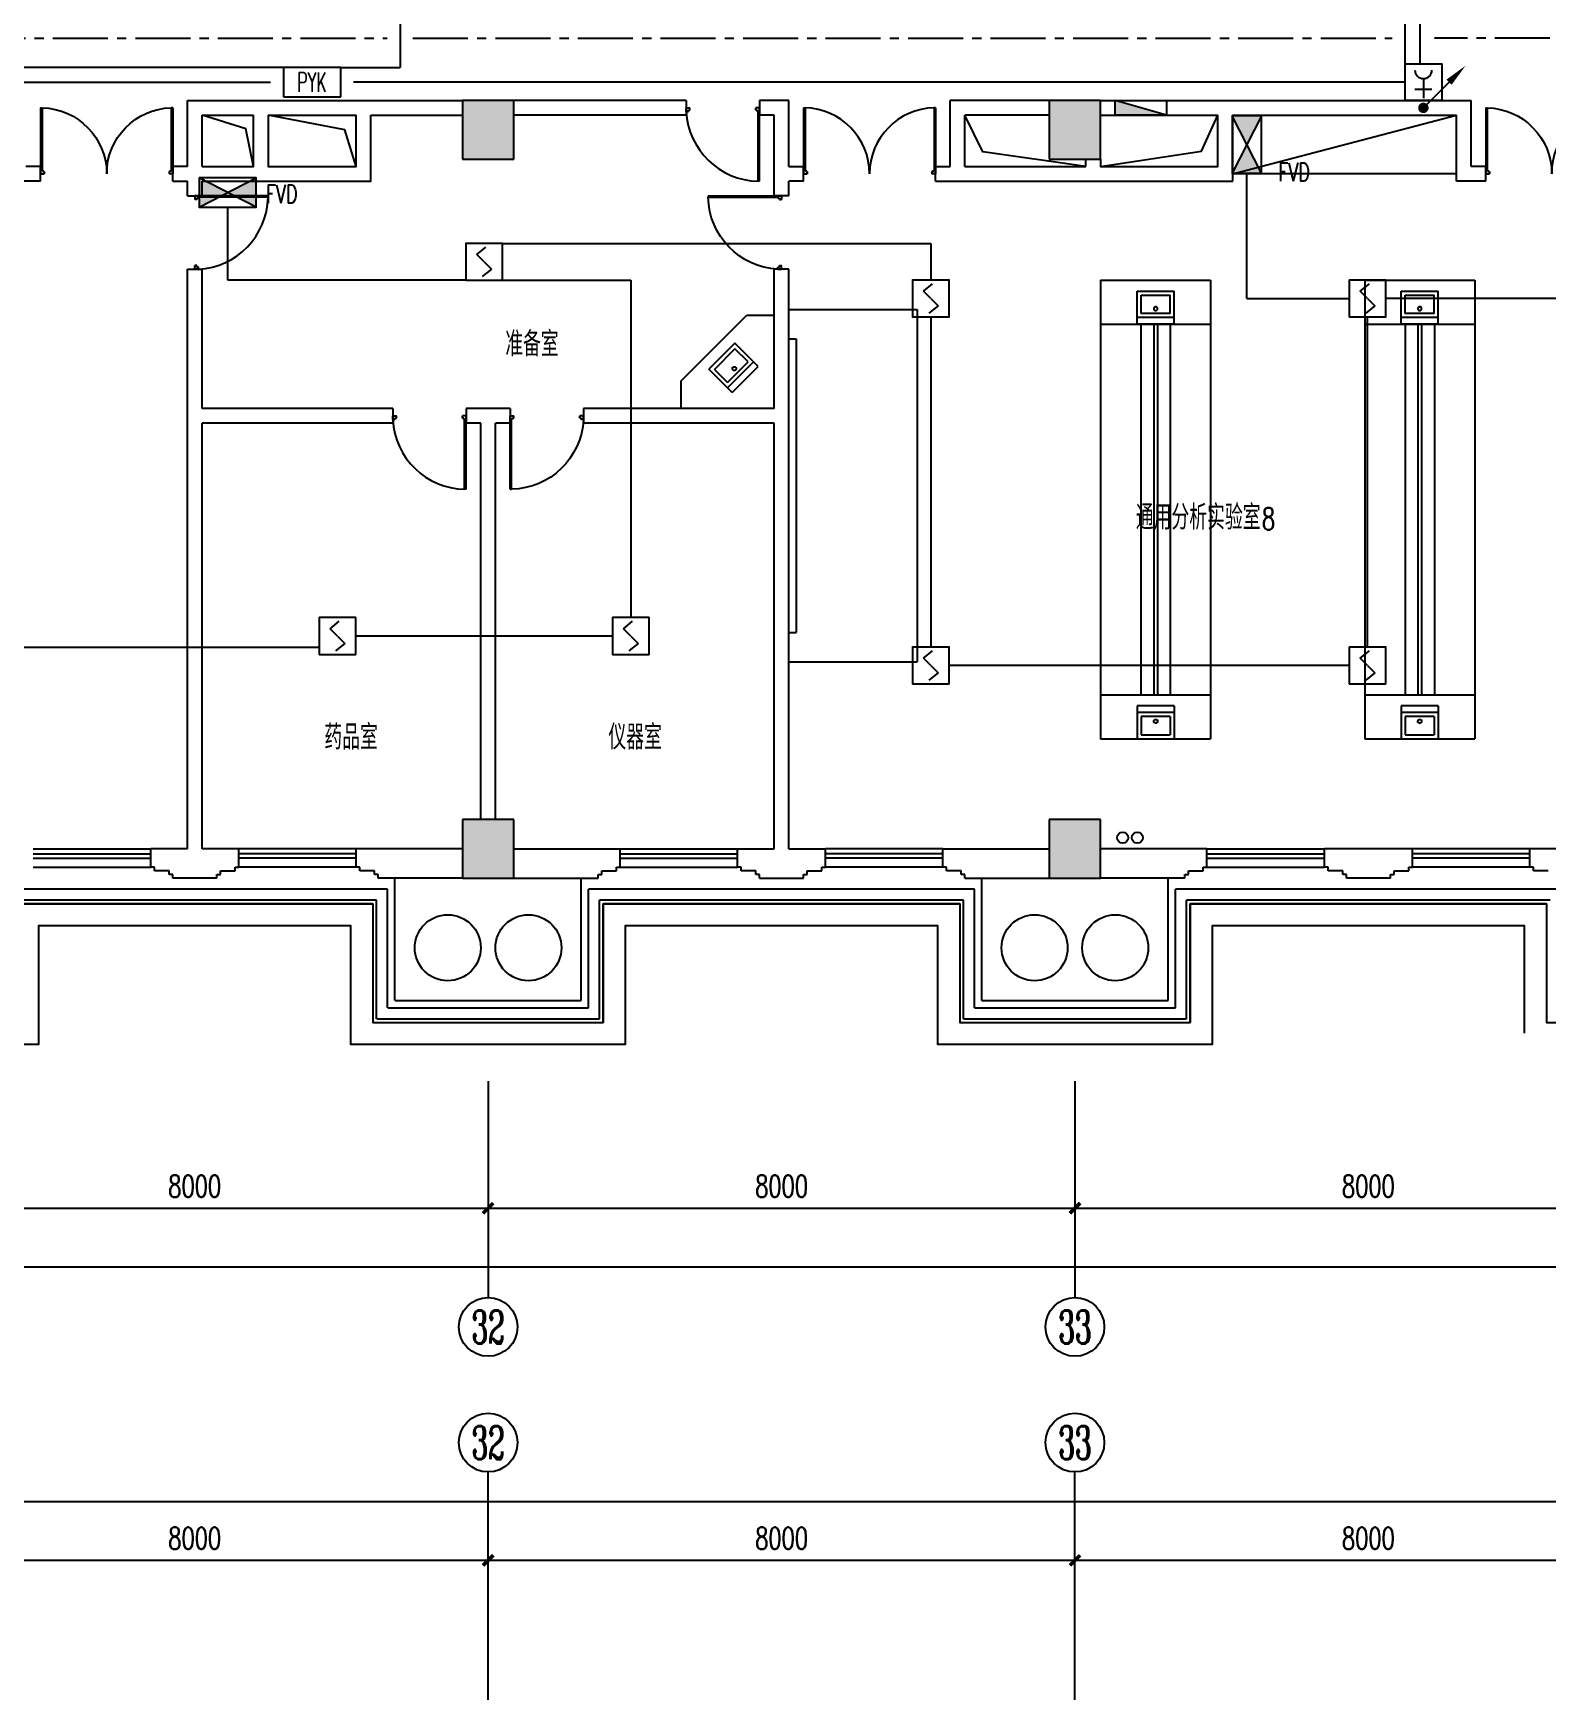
# Model space of a CAD drawing. Extents: x 190999 to 918899, y -200814 to 215286.
# Drawn here: x 605585 to 626215, y 110386 to 133102 of the extents above; entities that cross this region are included whole.
import ezdxf
from ezdxf.enums import TextEntityAlignment as Align

# ---------------------------------------------------------------- set-up
doc = ezdxf.new("R2010")
doc.units = 0
doc.header["$LTSCALE"] = 1000
doc.header["$MEASUREMENT"] = 0
doc.linetypes.add('CENTER2', pattern=[1.125, 0.75, -0.125, 0.125, -0.125])
doc.layers.get('Defpoints').update_dxf_attribs({"color": 1})
for name, color, linetype in [('00-EQUIP', 3, 'Continuous'), ('00-LWIRE', 4, 'Continuous'), ('00-WIRE-4', 6, 'Continuous'), ('A-墙线', 2, 'Continuous'), ('A-外包装修', 250, 'Continuous'), ('A-外窗', 145, 'Continuous'), ('A-家具', 250, 'Continuous'), ('A-门', 167, 'Continuous'), ('AXIS', 3, 'Continuous'), ('AXIS_TEXT', 7, 'Continuous'), ('COLUMN', 2, 'Continuous'), ('EQUIP_消火栓', 1, 'Continuous'), ('PUB_HATCH', 250, 'Continuous'), ('屋面排水', 4, 'Continuous'), ('房间名称', 7, 'Continuous'), ('暖通-风-说明', 3, 'Continuous'), ('洞口线', 165, 'Continuous'), ('雨水管', 151, 'Continuous')]:
    doc.layers.add(name, color=color, linetype=linetype)
doc.styles.add('_COMPLEX', font='COMPLEX.shx', dxfattribs={"width": 0.5})
doc.styles.add('_TCH_AXIS', font='COMPLEX', dxfattribs={"bigfont": 'GBCBIG'})
doc.styles.add('_TCH_DIM', font='SIMPLEX', dxfattribs={"bigfont": 'GBCBIG'})
doc.styles.add('COMPLEX', font='COMPLEX')
doc.styles.add('DIM_FONT', font='SIMPLEX', dxfattribs={"width": 0.7, "bigfont": 'GBCBIG'})
doc.styles.add('HZ-ZGBZ', font='romanc.shx', dxfattribs={"width": 0.65})
doc.styles.get("Standard").update_dxf_attribs({"font": 'simhei.ttf'})
doc.styles.add('XXK', font='romans.shx', dxfattribs={"width": 0.75, "bigfont": 'hzf.shx'})
doc.styles.add('zz-1', font='arial.ttf', dxfattribs={"width": 0.8})
doc.linetypes.add('4INE', pattern='A,1,-0.15,["4",XXK,S=0.3,R=0,X=-0.1,Y=-0.1],-0.25', length=1.4)
doc.linetypes.add('XLINE', pattern='A,1,-0.2,["X",XXK,S=0.2,R=0,X=-0.1,Y=-0.09],-0.15', length=1.35)
doc.dimstyles.new('DIMN', dxfattribs={"dimtxt": 300, "dimasz": 100, "dimexe": 250, "dimexo": 300, "dimgap": 150, "dimtad": 1, "dimdec": 0, "dimzin": 0, "dimdsep": 46, "dimtxsty": 'DIM_FONT', "dimblk": 'ARCHTICK', "dimcen": 0.09, "dimclrt": 7, "dimazin": 2, "dimtfac": 1, "dimtdec": 0, "dimtix": 1, "dimtmove": 2, "dimatfit": 3, "dimfxl": 0, "dimtolj": 1, "dimtzin": 0, "dimarcsym": 0})

# ---------------------------------------------------------------- blocks, each defined once
blk = doc.blocks.new('m1000')
at = {"layer": 'A-墙线'}
for p, q in [((0, 0), (0, 200)), ((1000, 0), (1000, 200))]:
    blk.add_line(p, q, dxfattribs=at)
at = {"layer": 'A-门'}
for p, q in [((0, 1100), (0, 100)), ((0, 1100), (20, 1100)), ((20, 1100), (20, 150)), ((0, 150), (30, 150)), ((0, 100), (50, 100)), ((30, 150), (30, 130)), ((30, 130), (50, 130)), ((50, 130), (50, 100)), ((950, 130), (950, 100)), ((970, 130), (950, 130)), ((1000, 100), (950, 100)), ((970, 150), (970, 130)), ((1000, 150), (970, 150)), ((1000, 150), (1000, 100))]:
    blk.add_line(p, q, dxfattribs=at)
blk.add_arc((0, 100), 1000, 2.866, 88.854, dxfattribs=at)
blk = doc.blocks.new('m1800')
at = {"layer": 'A-墙线'}
for p, q in [((-900, -100), (-900, 100)), ((900, -100), (900, 100))]:
    blk.add_line(p, q, dxfattribs=at)
at = {"layer": 'A-门'}
for p, q in [((-900, 900), (-900, 0)), ((-900, 900), (-880, 900)), ((-880, 900), (-880, 50)), ((880, 900), (880, 50)), ((900, 900), (880, 900)), ((900, 900), (900, 0)), ((-900, 50), (-870, 50)), ((-900, 0), (-850, 0)), ((-870, 50), (-870, 30)), ((-870, 30), (-850, 30)), ((-850, 30), (-850, 0)), ((850, 30), (850, 0)), ((870, 30), (850, 30)), ((900, 0), (850, 0)), ((870, 50), (870, 30)), ((900, 50), (870, 50))]:
    blk.add_line(p, q, dxfattribs=at)
for centre, start, end in [((-900, 0), 0, 88.7267), ((900, 0), 91.2733, 180)]:
    blk.add_arc(centre, 900, start, end, dxfattribs=at)
blk = doc.blocks.new('$TwtSys$00000434')
for p, q in [((-0.5, 0.5), (-0.5, -0.5)), ((-0.5, -0.5), (0.5, 0.5)), ((0.5, 0.5), (-0.5, 0.5)), ((0.5, -0.5), (0.5, 0.5)), ((-0.5, -0.5), (0.5, -0.5))]:
    blk.add_line(p, q)
blk.add_solid([(0.5, -0.5), (0.5, 0.5), (-0.5, -0.5)])
blk = doc.blocks.new('_ArchTick')
at = {"const_width": 0.5}
blk.add_lwpolyline([(-0.7, -0.7), (0.7, 0.7)], dxfattribs=at)
blk = doc.blocks.new('*D241')
at = {"layer": 'AXIS', "color": 0, "lineweight": -2}
for p, q in [((619785, 110686), (619785, 112536)), ((627785, 110686), (627785, 112536)), ((619785, 112286), (627785, 112286))]:
    blk.add_line(p, q, dxfattribs=at)
at = {"layer": 'Defpoints', "color": 0}
for p in [(627785, 112286), (619785, 110386), (627785, 110386)]:
    blk.add_point(p, dxfattribs=at)
at = {"layer": 'AXIS', "color": 0, "lineweight": -2, "xscale": 100, "yscale": 100, "zscale": 100, "rotation": 180}
blk.add_blockref('_ArchTick', (619785, 112286), dxfattribs=at)
at = {"layer": 'AXIS', "color": 0, "lineweight": -2, "xscale": 100, "yscale": 100, "zscale": 100}
blk.add_blockref('_ArchTick', (627785, 112286), dxfattribs=at)
at = {"layer": 'AXIS', "color": 7, "insert": (623785, 112586), "char_height": 300, "attachment_point": 5, "style": 'DIM_FONT'}
blk.add_mtext('\\A1;8000', dxfattribs=at)
blk = doc.blocks.new('*D242')
at = {"layer": 'AXIS', "color": 0, "lineweight": -2}
for p, q in [((611785, 110686), (611785, 112536)), ((619785, 110686), (619785, 112536)), ((611785, 112286), (619785, 112286))]:
    blk.add_line(p, q, dxfattribs=at)
at = {"layer": 'Defpoints', "color": 0}
for p in [(619785, 112286), (611785, 110386), (619785, 110386)]:
    blk.add_point(p, dxfattribs=at)
at = {"layer": 'AXIS', "color": 0, "lineweight": -2, "xscale": 100, "yscale": 100, "zscale": 100, "rotation": 180}
blk.add_blockref('_ArchTick', (611785, 112286), dxfattribs=at)
at = {"layer": 'AXIS', "color": 0, "lineweight": -2, "xscale": 100, "yscale": 100, "zscale": 100}
blk.add_blockref('_ArchTick', (619785, 112286), dxfattribs=at)
at = {"layer": 'AXIS', "color": 7, "insert": (615785, 112586), "char_height": 300, "attachment_point": 5, "style": 'DIM_FONT'}
blk.add_mtext('\\A1;8000', dxfattribs=at)
blk = doc.blocks.new('*D243')
at = {"layer": 'AXIS', "color": 0, "lineweight": -2}
for p, q in [((603785, 110686), (603785, 112536)), ((611785, 110686), (611785, 112536)), ((603785, 112286), (611785, 112286))]:
    blk.add_line(p, q, dxfattribs=at)
at = {"layer": 'Defpoints', "color": 0}
for p in [(611785, 112286), (603785, 110386), (611785, 110386)]:
    blk.add_point(p, dxfattribs=at)
at = {"layer": 'AXIS', "color": 0, "lineweight": -2, "xscale": 100, "yscale": 100, "zscale": 100, "rotation": 180}
blk.add_blockref('_ArchTick', (603785, 112286), dxfattribs=at)
at = {"layer": 'AXIS', "color": 0, "lineweight": -2, "xscale": 100, "yscale": 100, "zscale": 100}
blk.add_blockref('_ArchTick', (611785, 112286), dxfattribs=at)
at = {"layer": 'AXIS', "color": 7, "insert": (607785, 112586), "char_height": 300, "attachment_point": 5, "style": 'DIM_FONT'}
blk.add_mtext('\\A1;8000', dxfattribs=at)
blk = doc.blocks.new('*D250')
at = {"layer": 'AXIS', "color": 0, "lineweight": -2}
for p, q in [((565235, 110686), (565235, 113336)), ((642484, 110686), (642484, 113336)), ((565235, 113086), (642484, 113086))]:
    blk.add_line(p, q, dxfattribs=at)
at = {"layer": 'Defpoints', "color": 0}
for p in [(642484, 113086), (565235, 110386), (642484, 110386)]:
    blk.add_point(p, dxfattribs=at)
at = {"layer": 'AXIS', "color": 0, "lineweight": -2, "xscale": 100, "yscale": 100, "zscale": 100, "rotation": 180}
blk.add_blockref('_ArchTick', (565235, 113086), dxfattribs=at)
at = {"layer": 'AXIS', "color": 0, "lineweight": -2, "xscale": 100, "yscale": 100, "zscale": 100}
blk.add_blockref('_ArchTick', (642484, 113086), dxfattribs=at)
at = {"layer": 'AXIS', "color": 7, "insert": (603859, 113386), "char_height": 300, "attachment_point": 5, "style": 'DIM_FONT'}
blk.add_mtext('\\A1;77250', dxfattribs=at)
blk = doc.blocks.new('*D309')
at = {"layer": 'AXIS', "color": 0, "lineweight": -2}
for p, q in [((619785, 118486), (619785, 116836)), ((627785, 118486), (627785, 116836)), ((619785, 117086), (627785, 117086))]:
    blk.add_line(p, q, dxfattribs=at)
at = {"layer": 'Defpoints', "color": 0}
for p in [(619785, 118786), (627785, 118786), (627785, 117086)]:
    blk.add_point(p, dxfattribs=at)
at = {"layer": 'AXIS', "color": 0, "lineweight": -2, "xscale": 100, "yscale": 100, "zscale": 100, "rotation": 180}
blk.add_blockref('_ArchTick', (619785, 117086), dxfattribs=at)
at = {"layer": 'AXIS', "color": 0, "lineweight": -2, "xscale": 100, "yscale": 100, "zscale": 100}
blk.add_blockref('_ArchTick', (627785, 117086), dxfattribs=at)
at = {"layer": 'AXIS', "color": 7, "insert": (623785, 117386), "char_height": 300, "attachment_point": 5, "style": 'DIM_FONT'}
blk.add_mtext('\\A1;8000', dxfattribs=at)
blk = doc.blocks.new('*D310')
at = {"layer": 'AXIS', "color": 0, "lineweight": -2}
for p, q in [((611785, 118486), (611785, 116836)), ((619785, 118486), (619785, 116836)), ((611785, 117086), (619785, 117086))]:
    blk.add_line(p, q, dxfattribs=at)
at = {"layer": 'Defpoints', "color": 0}
for p in [(611785, 118786), (619785, 118786), (619785, 117086)]:
    blk.add_point(p, dxfattribs=at)
at = {"layer": 'AXIS', "color": 0, "lineweight": -2, "xscale": 100, "yscale": 100, "zscale": 100, "rotation": 180}
blk.add_blockref('_ArchTick', (611785, 117086), dxfattribs=at)
at = {"layer": 'AXIS', "color": 0, "lineweight": -2, "xscale": 100, "yscale": 100, "zscale": 100}
blk.add_blockref('_ArchTick', (619785, 117086), dxfattribs=at)
at = {"layer": 'AXIS', "color": 7, "insert": (615785, 117386), "char_height": 300, "attachment_point": 5, "style": 'DIM_FONT'}
blk.add_mtext('\\A1;8000', dxfattribs=at)
blk = doc.blocks.new('*D311')
at = {"layer": 'AXIS', "color": 0, "lineweight": -2}
for p, q in [((603785, 118486), (603785, 116836)), ((611785, 118486), (611785, 116836)), ((603785, 117086), (611785, 117086))]:
    blk.add_line(p, q, dxfattribs=at)
at = {"layer": 'Defpoints', "color": 0}
for p in [(603785, 118786), (611785, 118786), (611785, 117086)]:
    blk.add_point(p, dxfattribs=at)
at = {"layer": 'AXIS', "color": 0, "lineweight": -2, "xscale": 100, "yscale": 100, "zscale": 100, "rotation": 180}
blk.add_blockref('_ArchTick', (603785, 117086), dxfattribs=at)
at = {"layer": 'AXIS', "color": 0, "lineweight": -2, "xscale": 100, "yscale": 100, "zscale": 100}
blk.add_blockref('_ArchTick', (611785, 117086), dxfattribs=at)
at = {"layer": 'AXIS', "color": 7, "insert": (607785, 117386), "char_height": 300, "attachment_point": 5, "style": 'DIM_FONT'}
blk.add_mtext('\\A1;8000', dxfattribs=at)
blk = doc.blocks.new('*D318')
at = {"layer": 'AXIS', "color": 0, "lineweight": -2}
for p, q in [((564785, 118486), (564785, 116036)), ((638085, 118486), (638085, 116036)), ((564785, 116286), (638085, 116286))]:
    blk.add_line(p, q, dxfattribs=at)
at = {"layer": 'Defpoints', "color": 0}
for p in [(564785, 118786), (638085, 118786), (638085, 116286)]:
    blk.add_point(p, dxfattribs=at)
at = {"layer": 'AXIS', "color": 0, "lineweight": -2, "xscale": 100, "yscale": 100, "zscale": 100, "rotation": 180}
blk.add_blockref('_ArchTick', (564785, 116286), dxfattribs=at)
at = {"layer": 'AXIS', "color": 0, "lineweight": -2, "xscale": 100, "yscale": 100, "zscale": 100}
blk.add_blockref('_ArchTick', (638085, 116286), dxfattribs=at)
at = {"layer": 'AXIS', "color": 7, "insert": (601435, 116586), "char_height": 300, "attachment_point": 5, "style": 'DIM_FONT'}
blk.add_mtext('\\A1;73300', dxfattribs=at)
blk = doc.blocks.new('_AXISO')
blk.add_circle((0, 0), 0.5)
at = {"layer": 'AXIS_TEXT', "style": 'COMPLEX', "width": 1.041667}
blk.add_attdef('A', text='', height=0.56, dxfattribs=at).set_placement((-0.25, -0.28), (0.25, -0.28), align=Align.FIT)
blk = doc.blocks.new('$plan$00001609')
at = {"linetype": 'Continuous'}
for p, q in [((0, -251), (0, 251)), ((0, 251), (450, 251)), ((93, -251), (93, 251)), ((450, 251), (450, -251)), ((146, -199), (146, 199)), ((146, 199), (397, 199)), ((397, 199), (397, -199)), ((146, -199), (397, -199)), ((0, -251), (450, -251))]:
    blk.add_line(p, q, dxfattribs=at)
blk.add_line((238, 2), (238, 0))
blk.add_arc((212, 0), 26, 4.716, 0, dxfattribs=at)
at = {"style": 'zz-1'}
for tag in ['YSIZE', 'XSIZE']:
    blk.add_attdef(tag, (0, 0), '', height=0.5, dxfattribs=at)
blk = doc.blocks.new('_LINKPT1')
at = {"color": 0}
blk.add_line((0, 0), (0, 0), dxfattribs=at)
blk = doc.blocks.new('J62IR8YJ')
for p, q in [((-0.5, 1), (0.5, 1)), ((-0.5, 0), (-0.5, 1)), ((0.5, 1), (0.5, 0)), ((0, 0.598), (0, 0.06)), ((0.5, 0), (-0.5, 0)), ((-0.231, 0.312), (0.231, 0.312))]:
    blk.add_line(p, q)
at = {"const_width": 0.04, "flags": 128}
blk.add_lwpolyline([(-0.5, 0), (-0.5, 1), (0.5, 1), (0.5, 0)], close=True, dxfattribs=at)
blk.add_arc((0, 0.829), 0.231, 180, 0)
at = {"xscale": 0.002, "yscale": 0.00200000000000955, "zscale": 0.002}
for p in [(0, 1), (-0.5, 0.5), (0.5, 0.5), (0, 0)]:
    blk.add_blockref('_LINKPT1', p, dxfattribs=at)
at = {"flags": 9}
blk.add_attdef('A', (0, 0), '', height=0.00002, dxfattribs=at)
blk = doc.blocks.new('3S1KCGW2')
for p, q in [((0.5, 0.5), (-0.5, 0.5)), ((-0.5, 0.5), (-0.5, -0.5)), ((0.5, -0.5), (0.5, 0.5)), ((-0.2, 0.2), (0.05, 0.4)), ((0, 0), (-0.2, 0.2)), ((0, 0), (0.2, -0.2)), ((0.2, -0.2), (-0.05, -0.4)), ((-0.5, -0.5), (0.5, -0.5))]:
    blk.add_line(p, q)
at = {"const_width": 0.04, "flags": 128}
blk.add_lwpolyline([(-0.5, -0.5), (-0.5, 0.5), (0.5, 0.5), (0.5, -0.5)], close=True, dxfattribs=at)
at = {"xscale": 0.002, "yscale": 0.002, "zscale": 0.002}
for p in [(0, 0.5), (-0.5, 0), (0.5, 0), (0, -0.5)]:
    blk.add_blockref('_LINKPT1', p, dxfattribs=at)
at = {"flags": 9}
blk.add_attdef('A', (0, 0), '', height=0.00002, dxfattribs=at)
blk = doc.blocks.new('6H2KALM6')
for p, q in [((-0.78, 0.4), (0.78, -0.4)), ((0.78, 0.4), (-0.78, -0.4)), ((0.78, 0.4), (-0.78, 0.4)), ((-0.78, 0.4), (-0.78, -0.4)), ((0.78, -0.4), (0.78, 0.4)), ((-0.78, -0.4), (0.78, -0.4))]:
    blk.add_line(p, q)
at = {"const_width": 0.04}
blk.add_lwpolyline([(-0.78, 0.4), (-0.78, -0.4), (0.78, -0.4), (0.78, 0.4)], close=True, dxfattribs=at)
for points in [[(-0.78, 0.4), (0, 0), (-0.78, -0.4)], [(0.78, 0.4), (0, 0), (0.78, -0.4)]]:
    blk.add_solid(points)
at = {"xscale": 0.002, "yscale": 0.002, "zscale": 0.002}
for p in [(-0.78, 0), (0, 0.4), (0.78, 0), (0, -0.4)]:
    blk.add_blockref('_LINKPT1', p, dxfattribs=at)
at = {"flags": 9}
blk.add_attdef('A', (0, 0), '', height=0.00002, dxfattribs=at)
blk = doc.blocks.new('6A2DRK5Q')
for p, q in [((0.78, 0.4), (-0.78, 0.4)), ((-0.78, 0.4), (-0.78, -0.4)), ((0.78, -0.4), (0.78, 0.4)), ((-0.78, -0.4), (0.78, -0.4))]:
    blk.add_line(p, q)
at = {"xscale": 0.002, "yscale": 0.002, "zscale": 0.002}
for p in [(-0.78, 0), (0, 0.4), (0.78, 0), (0, -0.4)]:
    blk.add_blockref('_LINKPT1', p, dxfattribs=at)
at = {"style": '_COMPLEX', "width": 0.6, "flags": 8}
blk.add_attdef('$TEXT$', text='', height=0.52, dxfattribs=at).set_placement((0, 0), align=Align.MIDDLE_CENTER)
at = {"flags": 9}
blk.add_attdef('A', (0, 0), '', height=0.00002, dxfattribs=at)
blk = doc.blocks.new('_WRLD1L')
for p, q in [((0.7, 0.7), (0, 0)), ((0.104, 0.104), (0.104, 0.104)), ((-0.104, -0.104), (-0.104, -0.104))]:
    blk.add_line(p, q)
at = {"const_width": 0.142}
blk.add_lwpolyline([(-0.071, 0, 1), (0.071, 0, 1)], format="xyb", close=True, dxfattribs=at)
blk.add_solid([(0.63, 0.77), (0.77, 0.63), (1.15, 1.15)])
at = {"width": 0.8, "flags": 9}
blk.add_attdef('A', (0, 0), '', height=0.00002, dxfattribs=at)

msp = doc.modelspace()

# ---------------------------------------------------------------- hatches: boundary and pattern name
at = {"layer": 'PUB_HATCH'}
for points in [[(611434.6, 131386.5), (612134.6, 131386.5), (612134.6, 132186.5), (611434.6, 132186.5)], [(619434.6, 131386.5), (620134.6, 131386.5), (620134.6, 132186.5), (619434.6, 132186.5)], [(611434.6, 121586.5), (612134.6, 121586.5), (612134.6, 122386.5), (611434.6, 122386.5)], [(619434.6, 121586.5), (620134.6, 121586.5), (620134.6, 122386.5), (619434.6, 122386.5)]]:
    msp.add_hatch(color=256, dxfattribs=at).paths.add_polyline_path(points)

# ---------------------------------------------------------------- linework, layer by layer
at = {"layer": '00-WIRE-4', "linetype": 'XLINE'}
for p, q in [((624484.6, 135086.5), (624484.6, 132686.5)), ((599100.7, 132436.5), (608819.6, 132436.5)), ((624284.6, 132436.5), (609949.6, 132436.5))]:
    msp.add_line(p, q, dxfattribs=at)
at = {"layer": '00-WIRE-4'}
for p, q in [((610584.6, 133636.5), (610584.6, 132636.5)), ((624284.6, 132686.5), (624284.6, 133636.5)), ((609774.6, 132636.5), (610584.6, 132636.5)), ((622128.1, 129486.5), (622128.1, 131196.5)), ((608234.6, 129736.5), (608234.6, 130730.6)), ((611979.3, 130236.5), (617819.4, 130236.5)), ((617819.4, 130236.5), (617819.4, 129736.5)), ((611479.3, 129736.5), (608234.6, 129736.5)), ((611979.3, 129736.5), (613729.3, 129736.5)), ((613729.3, 129736.5), (613729.3, 125136.5)), ((622128.1, 129486.5), (623524.4, 129486.5)), ((627634.6, 129486.5), (624024.4, 129486.5)), ((617819.4, 129236.5), (617819.4, 124736.5)), ((623774.4, 124736.5), (623774.4, 129236.5)), ((604929.3, 124736.5), (609479.3, 124736.5)), ((613479.3, 124886.5), (609979.3, 124886.5)), ((623524.4, 124486.5), (618069.4, 124486.5))]:
    msp.add_line(p, q, dxfattribs=at)
at = {"layer": '00-WIRE-4', "linetype": 'CENTER2'}
for p, q in [((599100.7, 133036.5), (610409.6, 133036.5)), ((610759.6, 133036.5), (624109.6, 133036.5)), ((627384.6, 133036.5), (624684.6, 133036.5))]:
    msp.add_line(p, q, dxfattribs=at)
at = {"layer": '00-WIRE-4', "linetype": '4INE'}
msp.add_line((608994.6, 132636.5), (599100.7, 132636.5), dxfattribs=at)
at = {"layer": 'A-墙线'}
for p, q in [((607684.6, 131286.5), (607684.6, 132186.5)), ((607684.6, 132186.5), (611434.6, 132186.5)), ((607884.6, 131286.5), (607884.6, 131986.5)), ((607884.6, 131986.5), (608584.6, 131986.5)), ((608784.6, 131986.5), (609984.6, 131986.5)), ((610184.6, 131986.5), (611434.6, 131986.5)), ((614484.6, 132186.5), (612134.6, 132186.5)), ((614484.6, 131986.5), (612134.6, 131986.5)), ((615884.6, 132186.5), (615484.6, 132186.5)), ((615684.6, 131986.5), (615484.6, 131986.5)), ((615684.6, 130886.5), (615684.6, 131986.5)), ((615884.6, 131286.5), (615884.6, 132186.5)), ((618084.6, 131286.5), (618084.6, 132186.5)), ((619434.6, 132186.5), (618084.6, 132186.5)), ((618284.6, 131286.5), (618284.6, 131986.5)), ((619434.6, 131986.5), (618284.6, 131986.5)), ((620134.6, 132186.5), (625184.6, 132186.5)), ((620134.6, 131986.5), (621734.6, 131986.5)), ((621934.6, 131986.5), (624984.6, 131986.5)), ((624984.6, 131086.5), (624984.6, 131986.5)), ((625184.6, 131286.5), (625184.6, 132186.5)), ((619934.6, 131286.5), (619934.6, 131386.5)), ((605684.6, 131086.5), (603434.6, 131086.5)), ((605684.6, 131286.5), (605484.6, 131286.5)), ((607684.6, 131286.5), (607484.6, 131286.5)), ((607484.6, 131086.5), (607684.6, 131086.5)), ((607684.6, 130886.5), (607684.6, 131086.5)), ((607884.6, 130886.5), (607884.6, 131086.5)), ((615884.6, 131286.5), (616084.6, 131286.5)), ((615884.6, 130886.5), (615884.6, 131086.5)), ((616084.6, 131086.5), (615884.6, 131086.5)), ((617884.6, 131286.5), (618084.6, 131286.5)), ((617884.6, 131086.5), (621934.6, 131086.5)), ((618284.6, 131286.5), (619934.6, 131286.5)), ((625384.6, 131086.5), (624984.6, 131086.5)), ((625384.6, 131286.5), (625184.6, 131286.5)), ((607684.6, 121986.5), (607684.6, 129886.5)), ((607884.6, 127986.5), (607884.6, 129886.5)), ((615684.6, 127986.5), (615684.6, 129886.5)), ((615884.6, 121986.5), (615884.6, 129886.5)), ((610484.6, 127986.5), (607884.6, 127986.5)), ((612084.6, 127986.5), (611484.6, 127986.5)), ((615684.6, 127986.5), (613084.6, 127986.5)), ((607884.6, 121986.5), (607884.6, 127786.5)), ((610484.6, 127786.5), (607884.6, 127786.5)), ((611684.6, 127786.5), (611484.6, 127786.5)), ((611684.6, 122386.5), (611684.6, 127786.5)), ((612084.6, 127786.5), (611884.6, 127786.5)), ((611884.6, 122386.5), (611884.6, 127786.5)), ((615684.6, 127786.5), (613084.6, 127786.5)), ((615684.6, 121986.5), (615684.6, 127786.5)), ((607684.6, 121986.5), (607184.6, 121986.5)), ((607184.6, 121736.5), (607184.6, 121986.5)), ((608384.6, 121986.5), (607884.6, 121986.5)), ((608384.6, 121736.5), (608384.6, 121986.5)), ((611434.6, 121986.5), (609984.6, 121986.5)), ((609984.6, 121736.5), (609984.6, 121986.5)), ((612134.6, 121986.5), (613584.6, 121986.5)), ((613584.6, 121736.5), (613584.6, 121986.5)), ((615184.6, 121986.5), (615684.6, 121986.5)), ((615184.6, 121736.5), (615184.6, 121986.5)), ((615884.6, 121986.5), (616384.6, 121986.5)), ((616384.6, 121736.5), (616384.6, 121986.5)), ((617984.6, 121986.5), (619434.6, 121986.5)), ((617984.6, 121736.5), (617984.6, 121986.5)), ((621584.6, 121986.5), (620134.6, 121986.5)), ((621584.6, 121736.5), (621584.6, 121986.5)), ((624384.6, 121986.5), (623184.6, 121986.5)), ((623184.6, 121736.5), (623184.6, 121986.5)), ((624384.6, 121736.5), (624384.6, 121986.5)), ((627384.6, 121986.5), (625984.6, 121986.5)), ((625984.6, 121736.5), (625984.6, 121986.5)), ((607234.6, 121736.5), (607184.6, 121736.5)), ((607234.6, 121686.5), (607234.6, 121736.5)), ((607434.6, 121686.5), (607234.6, 121686.5)), ((607434.6, 121636.5), (607434.6, 121686.5)), ((607484.6, 121636.5), (607434.6, 121636.5)), ((607484.6, 121586.5), (607484.6, 121636.5)), ((608084.6, 121586.5), (607484.6, 121586.5)), ((608084.6, 121586.5), (608084.6, 121636.5)), ((608084.6, 121636.5), (608134.6, 121636.5)), ((608134.6, 121636.5), (608134.6, 121686.5)), ((608134.6, 121686.5), (608334.6, 121686.5)), ((608334.6, 121736.5), (608384.6, 121736.5)), ((608334.6, 121686.5), (608334.6, 121736.5)), ((610034.6, 121736.5), (609984.6, 121736.5)), ((610034.6, 121686.5), (610034.6, 121736.5)), ((610234.6, 121686.5), (610034.6, 121686.5)), ((610234.6, 121636.5), (610234.6, 121686.5)), ((610284.6, 121636.5), (610234.6, 121636.5)), ((610284.6, 121586.5), (610284.6, 121636.5)), ((611434.6, 121586.5), (610284.6, 121586.5)), ((612134.6, 121586.5), (613284.6, 121586.5)), ((613284.6, 121586.5), (613284.6, 121636.5)), ((613284.6, 121636.5), (613334.6, 121636.5)), ((613334.6, 121636.5), (613334.6, 121686.5)), ((613334.6, 121686.5), (613534.6, 121686.5)), ((613534.6, 121736.5), (613584.6, 121736.5)), ((613534.6, 121686.5), (613534.6, 121736.5)), ((615234.6, 121736.5), (615184.6, 121736.5)), ((615234.6, 121686.5), (615234.6, 121736.5)), ((615434.6, 121686.5), (615234.6, 121686.5)), ((615434.6, 121636.5), (615434.6, 121686.5)), ((615484.6, 121636.5), (615434.6, 121636.5)), ((615484.6, 121586.5), (615484.6, 121636.5)), ((615484.6, 121586.5), (616084.6, 121586.5)), ((616084.6, 121586.5), (616084.6, 121636.5)), ((616084.6, 121636.5), (616134.6, 121636.5)), ((616134.6, 121636.5), (616134.6, 121686.5)), ((616134.6, 121686.5), (616334.6, 121686.5)), ((616334.6, 121736.5), (616384.6, 121736.5)), ((616334.6, 121686.5), (616334.6, 121736.5)), ((618034.6, 121736.5), (617984.6, 121736.5)), ((618034.6, 121686.5), (618034.6, 121736.5)), ((618234.6, 121686.5), (618034.6, 121686.5)), ((618234.6, 121636.5), (618234.6, 121686.5)), ((618284.6, 121636.5), (618234.6, 121636.5)), ((618284.6, 121586.5), (618284.6, 121636.5)), ((618284.6, 121586.5), (619434.6, 121586.5)), ((621284.6, 121586.5), (620134.6, 121586.5)), ((621284.6, 121586.5), (621284.6, 121636.5)), ((621284.6, 121636.5), (621334.6, 121636.5)), ((621334.6, 121636.5), (621334.6, 121686.5)), ((621334.6, 121686.5), (621534.6, 121686.5)), ((621534.6, 121736.5), (621584.6, 121736.5)), ((621534.6, 121686.5), (621534.6, 121736.5)), ((623234.6, 121736.5), (623184.6, 121736.5)), ((623234.6, 121686.5), (623234.6, 121736.5)), ((623434.6, 121686.5), (623234.6, 121686.5)), ((623434.6, 121636.5), (623434.6, 121686.5)), ((623484.6, 121636.5), (623434.6, 121636.5)), ((623484.6, 121586.5), (623484.6, 121636.5)), ((624084.6, 121586.5), (623484.6, 121586.5)), ((624084.6, 121586.5), (624084.6, 121636.5)), ((624084.6, 121636.5), (624134.6, 121636.5)), ((624134.6, 121636.5), (624134.6, 121686.5)), ((624134.6, 121686.5), (624334.6, 121686.5)), ((624334.6, 121736.5), (624384.6, 121736.5)), ((624334.6, 121686.5), (624334.6, 121736.5)), ((626034.6, 121736.5), (625984.6, 121736.5)), ((626034.6, 121686.5), (626034.6, 121736.5)), ((626234.6, 121686.5), (626034.6, 121686.5))]:
    msp.add_line(p, q, dxfattribs=at)
for points in [[(607884.6, 131286.5), (608584.6, 131286.5), (608584.6, 131986.5)], [(607884.6, 131086.5), (610184.6, 131086.5), (610184.6, 131986.5)], [(608784.6, 131986.5), (608784.6, 131286.5), (609984.6, 131286.5), (609984.6, 131986.5)], [(620134.6, 131386.5), (620134.6, 131286.5), (621734.6, 131286.5), (621734.6, 131986.5)], [(621934.6, 131086.5), (621934.6, 131986.5)]]:
    msp.add_lwpolyline(points, dxfattribs=at)
at = {"layer": 'A-外包装修'}
for p, q in [((610514.6, 119916.5), (610514.6, 121586.5)), ((613054.6, 119916.5), (613054.6, 121586.5)), ((618514.6, 119916.5), (618514.6, 121586.5)), ((621054.6, 119916.5), (621054.6, 121586.5)), ((610414.6, 121436.5), (605154.6, 121436.5)), ((610414.6, 119816.5), (610414.6, 121436.5)), ((613154.6, 119816.5), (613154.6, 121436.5)), ((618414.6, 121436.5), (613154.6, 121436.5)), ((618414.6, 119816.5), (618414.6, 121436.5)), ((621154.6, 119816.5), (621154.6, 121436.5)), ((626414.6, 121436.5), (621154.6, 121436.5)), ((610264.6, 121286.5), (605304.6, 121286.5)), ((610214.6, 121236.5), (605354.6, 121236.5)), ((610214.6, 121236.5), (610214.6, 119616.5)), ((610264.6, 119666.5), (610264.6, 121286.5)), ((613304.6, 119666.5), (613304.6, 121286.5)), ((618264.6, 121286.5), (613304.6, 121286.5)), ((613354.6, 121236.5), (613354.6, 119616.5)), ((618214.6, 121236.5), (613354.6, 121236.5)), ((618214.6, 121236.5), (618214.6, 119616.5)), ((618264.6, 119666.5), (618264.6, 121286.5)), ((621304.6, 119666.5), (621304.6, 121286.5)), ((626264.6, 121286.5), (621304.6, 121286.5)), ((621354.6, 121236.5), (621354.6, 119616.5)), ((626214.6, 121236.5), (621354.6, 121236.5)), ((626214.6, 121236.5), (626214.6, 119616.5)), ((610416, 119816.5), (613153.2, 119816.5)), ((610516, 119916.5), (613053.2, 119916.5)), ((618416, 119816.5), (621153.2, 119816.5)), ((618516, 119916.5), (621053.2, 119916.5)), ((610216, 119616.5), (613353.2, 119616.5)), ((610266, 119666.5), (613303.2, 119666.5)), ((618216, 119616.5), (621353.2, 119616.5)), ((618266, 119666.5), (621303.2, 119666.5))]:
    msp.add_line(p, q, dxfattribs=at)
for centre in [(611234.6, 120636.5), (612334.6, 120636.5), (619234.6, 120636.5), (620334.6, 120636.5)]:
    msp.add_circle(centre, 450, dxfattribs=at)
at = {"layer": 'A-外窗'}
for p, q in [((605584.6, 121986.5), (607184.6, 121986.5)), ((609984.6, 121986.5), (608384.6, 121986.5)), ((613584.6, 121986.5), (615184.6, 121986.5)), ((617984.6, 121986.5), (616384.6, 121986.5)), ((621584.6, 121986.5), (623184.6, 121986.5)), ((625984.6, 121986.5), (624384.6, 121986.5)), ((605584.6, 121916.5), (607184.6, 121916.5)), ((605584.6, 121856.5), (607184.6, 121856.5)), ((609984.6, 121916.5), (608384.6, 121916.5)), ((609984.6, 121856.5), (608384.6, 121856.5)), ((613584.6, 121916.5), (615184.6, 121916.5)), ((613584.6, 121856.5), (615184.6, 121856.5)), ((617984.6, 121916.5), (616384.6, 121916.5)), ((617984.6, 121856.5), (616384.6, 121856.5)), ((621584.6, 121916.5), (623184.6, 121916.5)), ((621584.6, 121856.5), (623184.6, 121856.5)), ((625984.6, 121916.5), (624384.6, 121916.5)), ((625984.6, 121856.5), (624384.6, 121856.5)), ((605584.6, 121736.5), (607184.6, 121736.5)), ((609984.6, 121736.5), (608384.6, 121736.5)), ((613584.6, 121736.5), (615184.6, 121736.5)), ((617984.6, 121736.5), (616384.6, 121736.5)), ((621584.6, 121736.5), (623184.6, 121736.5)), ((625984.6, 121736.5), (624384.6, 121736.5))]:
    msp.add_line(p, q, dxfattribs=at)
at = {"layer": 'A-家具'}
for p, q in [((621934.6, 131186.5), (624984.6, 131986.5)), ((624984.6, 131186.5), (621934.6, 131186.5)), ((620134.6, 129736.5), (620134.6, 123486.5)), ((620134.6, 129736.5), (621634.6, 129736.5)), ((621634.6, 129736.5), (621634.6, 123486.5)), ((623734.6, 129736.5), (623734.6, 123486.5)), ((623734.6, 129736.5), (625234.6, 129736.5)), ((625234.6, 129736.5), (625234.6, 123486.5)), ((614409.6, 128361.5), (615309.6, 129261.5)), ((615309.6, 129261.5), (615684.6, 129261.5)), ((615884.6, 129336.5), (617634.6, 129336.5)), ((617634.6, 129336.5), (617634.6, 124536.5)), ((620134.6, 129136.5), (621634.6, 129136.5)), ((620684.6, 129136.5), (620684.6, 124086.5)), ((620859.6, 129136.5), (620859.6, 124086.5)), ((620909.6, 129136.5), (620909.6, 124086.5)), ((621084.6, 129136.5), (621084.6, 124086.5)), ((623734.6, 129136.5), (625234.6, 129136.5)), ((624284.6, 129136.5), (624284.6, 124086.5)), ((624459.6, 129136.5), (624459.6, 124086.5)), ((624509.6, 129136.5), (624509.6, 124086.5)), ((624684.6, 129136.5), (624684.6, 124086.5)), ((615884.6, 128936.5), (615984.6, 128936.5)), ((615984.6, 128936.5), (615984.6, 124936.5)), ((614409.6, 128361.5), (614409.6, 127986.5)), ((615884.6, 124936.5), (615984.6, 124936.5)), ((615884.6, 124536.5), (617634.6, 124536.5)), ((620134.6, 124086.5), (621634.6, 124086.5)), ((623734.6, 124086.5), (625234.6, 124086.5)), ((620134.6, 123486.5), (621634.6, 123486.5)), ((623734.6, 123486.5), (625234.6, 123486.5))]:
    msp.add_line(p, q, dxfattribs=at)
at = {"layer": 'AXIS'}
for p, q in [((611784.6, 118816.5), (611784.6, 115867.4)), ((619784.6, 118816.5), (619784.6, 115867.4)), ((611784.6, 110386.5), (611784.6, 113490.2)), ((619784.6, 110386.5), (619784.6, 113490.2))]:
    msp.add_line(p, q, dxfattribs=at)
at = {"layer": 'COLUMN'}
for p, q in [((612134.6, 132186.5), (611434.6, 132186.5)), ((611434.6, 132186.5), (611434.6, 131386.5)), ((612134.6, 131386.5), (612134.6, 132186.5)), ((620134.6, 132186.5), (619434.6, 132186.5)), ((619434.6, 132186.5), (619434.6, 131386.5)), ((620134.6, 131386.5), (620134.6, 132186.5)), ((611434.6, 131386.5), (612134.6, 131386.5)), ((619434.6, 131386.5), (620134.6, 131386.5)), ((612134.6, 122386.5), (611434.6, 122386.5)), ((611434.6, 122386.5), (611434.6, 121586.5)), ((612134.6, 121586.5), (612134.6, 122386.5)), ((620134.6, 122386.5), (619434.6, 122386.5)), ((619434.6, 122386.5), (619434.6, 121586.5)), ((620134.6, 121586.5), (620134.6, 122386.5)), ((611434.6, 121586.5), (612134.6, 121586.5)), ((619434.6, 121586.5), (620134.6, 121586.5))]:
    msp.add_line(p, q, dxfattribs=at)
at = {"layer": '屋面排水'}
for points in [[(605354.6, 121236.5), (610214.6, 121236.5), (610214.6, 119616.5), (613354.6, 119616.5), (613353.2, 121236.5), (618214.6, 121236.5), (618214.6, 119616.5), (621354.6, 119616.5), (621354.6, 121236.5), (626214.6, 121236.5), (626214.6, 119616.5), (626584.6, 119616.5)], [(625914.8, 119470.3), (625914.8, 120936.5), (621654.8, 120936.5), (621654.8, 119316.5), (617914.8, 119316.5), (617914.8, 120936.5), (613653.4, 120936.5), (613654.8, 119316.5), (609914.8, 119316.5), (609914.8, 120936.5), (605654.8, 120936.5), (605654.8, 119316.5), (601914.8, 119316.5)]]:
    msp.add_lwpolyline(points, dxfattribs=at)
at = {"layer": '洞口线', "ltscale": 2}
for points in [[(608584.6, 131286.5), (608481.8, 131799.3), (607884.6, 131986.5)], [(609984.6, 131286.5), (609830.5, 131784.8), (608784.6, 131986.2)], [(619934.6, 131286.5), (618526.6, 131485), (618284.6, 131986.5)], [(620134.6, 131286.5), (621509.6, 131493.9), (621734.6, 131986.5)]]:
    msp.add_lwpolyline(points, dxfattribs=at)
at = {"layer": '雨水管'}
for centre in [(620434.6, 122136.5), (620634.6, 122136.5)]:
    msp.add_circle(centre, 75, dxfattribs=at)

# ---------------------------------------------------------------- block references
at = {"layer": '00-EQUIP', "xscale": 500, "yscale": 500, "zscale": 500}
for name, p in [('J62IR8YJ', (624534.6, 132186.5)), ('3S1KCGW2', (611729.3, 129986.5)), ('3S1KCGW2', (617819.4, 129486.5)), ('3S1KCGW2', (623774.4, 129486.5)), ('3S1KCGW2', (609729.3, 124886.5)), ('3S1KCGW2', (613729.3, 124886.5)), ('3S1KCGW2', (617819.4, 124486.5)), ('3S1KCGW2', (623774.4, 124486.5))]:
    msp.add_blockref(name, p, dxfattribs=at)
msp.add_blockref('6A2DRK5Q', (609384.6, 132436.5), dxfattribs=at).add_auto_attribs({'$TEXT$': 'PYK'})
for p, rotation in [((622128.1, 131586.5), 270), ((608234.6, 130930.6), 180)]:
    msp.add_blockref('6H2KALM6', p, dxfattribs=dict(at, rotation=rotation))
at = {"layer": '00-LWIRE', "xscale": 500, "yscale": 500, "zscale": 500}
msp.add_blockref('_WRLD1L', (624534.6, 132086.5), dxfattribs=at)
at = {"layer": 'A-家具', "rotation": 90}
for p in [(620884.6, 129136.5), (624484.6, 129136.5)]:
    msp.add_blockref('$plan$00001609', p, dxfattribs=at)
at = {"layer": 'A-家具', "yscale": -1}
for p, rotation in [((615289.9, 128381.2), 135), ((620884.6, 123936.5), 270), ((624484.6, 123936.5), 270)]:
    msp.add_blockref('$plan$00001609', p, dxfattribs=dict(at, rotation=rotation))
at = {"layer": 'A-门', "xscale": -1}
for p in [(606584.6, 131186.5), (626284.6, 131186.5)]:
    msp.add_blockref('m1800', p, dxfattribs=at)
at = {"layer": 'A-门'}
for p, rotation in [((615484.6, 132186.5), 180), ((607684.6, 130886.5), 270), ((611484.6, 127986.5), 180)]:
    msp.add_blockref('m1000', p, dxfattribs=dict(at, rotation=rotation))
msp.add_blockref('m1800', (616984.6, 131186.5), dxfattribs=at)
at = {"layer": 'A-门', "xscale": -1}
for p, rotation in [((615884.6, 130886.5), 90), ((612084.6, 127986.5), 180)]:
    msp.add_blockref('m1000', p, dxfattribs=dict(at, rotation=rotation))
at = {"layer": 'AXIS'}
ref = msp.add_blockref('_AXISO', (611784.6, 115467.4), dxfattribs=dict(at, xscale=800, yscale=800, zscale=800))
ref.add_attrib('A', '32', dxfattribs={"layer": 'AXIS_TEXT', "height": 452.55, "style": '_TCH_AXIS', "width": 0.636364}).set_placement((611558.3, 115241.1), (612010.9, 115241.1), align=Align.FIT)
ref = msp.add_blockref('_AXISO', (619784.6, 115467.4), dxfattribs=dict(at, xscale=800, yscale=800, zscale=800))
ref.add_attrib('A', '33', dxfattribs={"layer": 'AXIS_TEXT', "height": 452.55, "style": '_TCH_AXIS', "width": 0.636364}).set_placement((619558.3, 115241.1), (620010.9, 115241.1), align=Align.FIT)
ref = msp.add_blockref('_AXISO', (611784.6, 113890.2), dxfattribs=dict(at, xscale=800, yscale=800, zscale=800))
ref.add_attrib('A', '32', dxfattribs={"layer": 'AXIS_TEXT', "height": 452.55, "style": '_TCH_AXIS', "width": 0.636364}).set_placement((611558.3, 113663.9), (612010.9, 113663.9), align=Align.FIT)
ref = msp.add_blockref('_AXISO', (619784.6, 113890.2), dxfattribs=dict(at, xscale=800, yscale=800, zscale=800))
ref.add_attrib('A', '33', dxfattribs={"layer": 'AXIS_TEXT', "height": 452.55, "style": '_TCH_AXIS', "width": 0.636364}).set_placement((619558.3, 113663.9), (620010.9, 113663.9), align=Align.FIT)
at = {"layer": 'EQUIP_消火栓', "xscale": -700, "yscale": 200, "zscale": 700}
msp.add_blockref('$TwtSys$00000434', (620684.6, 132086.5), dxfattribs=at)

# ---------------------------------------------------------------- texts
at = {"layer": '房间名称', "style": '_TCH_DIM'}
for s, p in [('准备室', (612017.9, 128697.9)), ('通用分析实验室', (620613.9, 126335.9)), ('药品室', (609551.5, 123338.8)), ('仪器室', (613424.4, 123338.8))]:
    msp.add_text(s, height=337.59, dxfattribs=at).set_placement(p)
at = {"layer": '房间名称', "style": '_TCH_DIM', "width": 0.705882}
msp.add_text('8', height=297.5, dxfattribs=at).set_placement((622334.1, 126335.9))
at = {"layer": '暖通-风-说明', "style": 'HZ-ZGBZ', "width": 0.7}
for p in [(622558.6, 131086.1), (608756.6, 130788.4)]:
    msp.add_text('FVD', height=250, dxfattribs=at).set_placement(p)

# ---------------------------------------------------------------- dimensions: what is measured, and where the dimension line sits
at = {"layer": 'AXIS'}
for p1, p2, distance, picture, middle in [((564784.6, 118786.5), (638084.6, 118786.5), -2500, '*D318', (601434.6, 116586.5)), ((603784.6, 118786.5), (611784.6, 118786.5), -1700, '*D311', (607784.6, 117386.5)), ((611784.6, 118786.5), (619784.6, 118786.5), -1700, '*D310', (615784.6, 117386.5)), ((619784.6, 118786.5), (627784.6, 118786.5), -1700, '*D309', (623784.6, 117386.5)), ((565234.6, 110386.5), (642484.4, 110386.5), 2700, '*D250', (603859.5, 113386.5)), ((603784.6, 110386.5), (611784.6, 110386.5), 1900, '*D243', (607784.6, 112586.5)), ((611784.6, 110386.5), (619784.6, 110386.5), 1900, '*D242', (615784.6, 112586.5)), ((619784.6, 110386.5), (627784.6, 110386.5), 1900, '*D241', (623784.6, 112586.5))]:
    dim = msp.add_aligned_dim(p1=p1, p2=p2, distance=distance, dimstyle='DIMN', dxfattribs=at)
    dim.commit()
    dim.dimension.update_dxf_attribs({"geometry": picture, "text_midpoint": middle})

doc.saveas('drawing.dxf')
